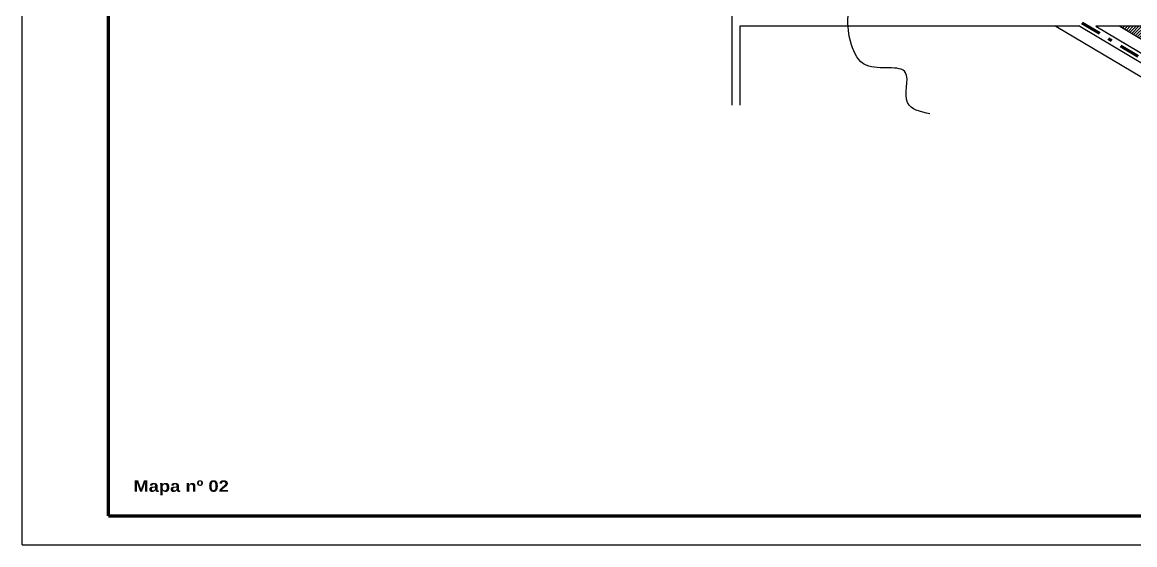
# Model space of a CAD drawing. Extents: x 15348.6 to 15438.1, y 2292.7 to 2368.6.
# Drawn here: x 15348.62 to 15375.91, y 2303.59 to 2316.42 of the extents above; entities that cross this region are included whole.
import ezdxf

# ---------------------------------------------------------------- set-up
doc = ezdxf.new("R2010")
doc.units = 0
doc.header["$LTSCALE"] = 2
doc.header["$MEASUREMENT"] = 0
doc.linetypes.add('DASHDOT2', pattern=[0.5, 0.25, -0.125, 0, -0.125])
doc.layers.get('0').update_dxf_attribs({"linetype": 'CONTINUOUS', "lineweight": 30})
for name, color, linetype, lineweight in [('02', 1, 'CONTINUOUS', 30), ('06', 7, 'CONTINUOUS', 30), ('12', 35, 'CONTINUOUS', 140), ('DI', 30, 'CONTINUOUS', 30), ('Hidro', 5, 'CONTINUOUS', 30)]:
    doc.layers.add(name, color=color, linetype=linetype, lineweight=lineweight)
doc.styles.add('ARIAL', font='', dxfattribs={"height": 45})
doc.styles.get('ARIAL').set_extended_font_data('Arial Black')

msp = doc.modelspace()

# ---------------------------------------------------------------- hatches: boundary and pattern name
at = {"layer": 'DI', "linetype": 'Continuous'}
h = msp.add_hatch(dxfattribs=at)
h.set_pattern_fill('ANSI31', color=256, scale=0.4, style=0)
h.paths.add_polyline_path([(15375.541, 2316.317), (15385.206, 2310.578), (15385.373, 2310.678), (15385.487, 2310.906), (15385.526, 2311.039), (15385.526, 2315.72), (15385.487, 2315.853), (15385.373, 2316.005), (15385.164, 2316.101), (15384.802, 2316.291), (15384.687, 2316.31)])

# ---------------------------------------------------------------- linework, layer by layer
at = {"color": 7, "linetype": 'Continuous'}
for p, q in [((15366.025, 2321.386), (15366.025, 2314.378)), ((15366.225, 2316.317), (15366.225, 2314.378)), ((15374.561, 2316.317), (15366.225, 2316.317)), ((15373.974, 2316.317), (15385.545, 2309.446)), ((15374.561, 2316.317), (15384.18, 2310.606)), ((15374.953, 2316.317), (15384.282, 2310.778)), ((15375.516, 2316.317), (15374.953, 2316.317)), ((15384.665, 2316.317), (15375.516, 2316.317)), ((15375.541, 2316.317), (15385.206, 2310.578))]:
    msp.add_line(p, q, dxfattribs=at)
at = {"layer": '02', "linetype": 'Continuous'}
msp.add_line((15348.616, 2303.594), (15348.616, 2368.604), dxfattribs=at)
at = {"layer": '02'}
msp.add_line((15348.616, 2303.594), (15438.137, 2303.594), dxfattribs=at)
at = {"layer": '12', "color": 35, "linetype": 'Continuous'}
msp.add_line((15350.736, 2304.301), (15350.736, 2367.897), dxfattribs=at)
at = {"layer": '12', "color": 6, "linetype": 'DASHDOT2'}
msp.add_line((15374.612, 2316.403), (15382.551, 2311.69), dxfattribs=at)
at = {"layer": '12', "color": 35}
msp.add_line((15350.736, 2304.301), (15437.431, 2304.301), dxfattribs=at)
at = {"layer": 'Hidro', "linetype": 'Continuous'}
msp.add_spline([(15370.887, 2314.169), (15370.336, 2314.444), (15370.29, 2315.178), (15369.325, 2315.362), (15368.958, 2315.866), (15368.958, 2317.288), (15368.958, 2317.839), (15368.728, 2318.252), (15368.591, 2318.848), (15368.591, 2319.719), (15368.591, 2321.6), (15368.82, 2322.426), (15368.866, 2323.022), (15369.233, 2324.444), (15369.279, 2324.765), (15368.958, 2325.408), (15369.05, 2325.912), (15369.371, 2326.325), (15369.589, 2327.804), (15369.406, 2328.653), (15368.694, 2329.203), (15368.281, 2329.616), (15367.844, 2330.671), (15367.73, 2331.428), (15368.051, 2332.793), (15368.028, 2333.205), (15367.821, 2333.595), (15367.293, 2335.361), (15367.224, 2336.004), (15366.811, 2337.322), (15366.352, 2337.804), (15365.525, 2337.85), (15364.538, 2338.675), (15364.102, 2338.721), (15363.574, 2338.997), (15363.574, 2339.776), (15363.505, 2340.705), (15363.666, 2340.957), (15363.964, 2341.737), (15363.711, 2342.632), (15362.862, 2343.32), (15362.196, 2344.788), (15362.655, 2346.613), (15363.046, 2347.531), (15362.288, 2348.7), (15361.875, 2349.503), (15362.403, 2350.444), (15362.426, 2351.086)], degree=3, dxfattribs=at)

# ---------------------------------------------------------------- texts
at = {"layer": '06', "linetype": 'Continuous', "style": 'ARIAL'}
msp.add_text('Mapa nº 02', height=0.2816, dxfattribs=at).set_placement((15351.343, 2304.893))

doc.saveas('drawing.dxf')
